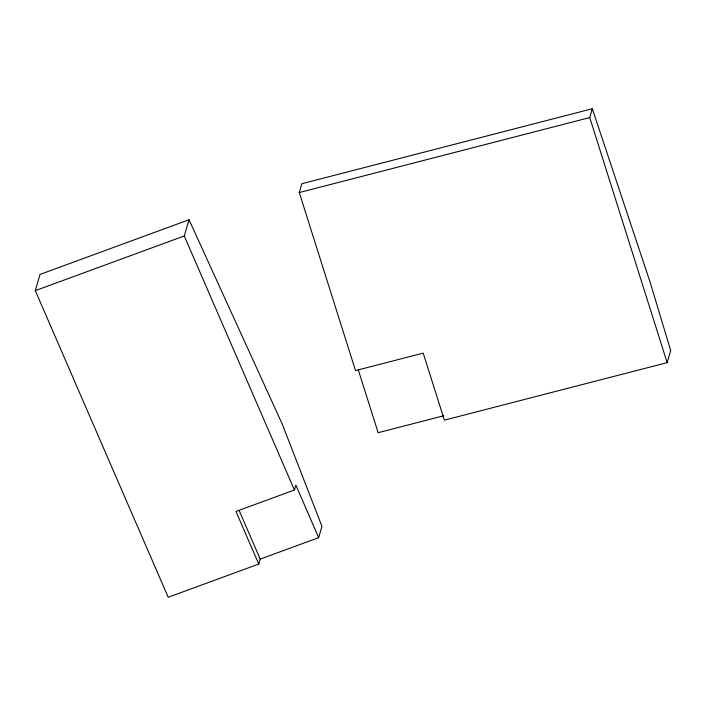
<?xml version="1.0" encoding="UTF-8"?>
<svg xmlns="http://www.w3.org/2000/svg" width="706" height="706" viewBox="0 0 706 706"><rect width="100%" height="100%" fill="white"/><g stroke="black" fill="none" stroke-linecap="round" stroke-linejoin="round"><path stroke-width="1.06" d="M35.3 290.643L40.048 274.413L189.031 219.734L282.179 423.918L321.962 526.358L318.653 537.663L260.214 559.108L258.775 564.041L168.222 597.267L35.3 290.643L184.284 235.972L189.031 219.734M299.273 192.553L301.859 183.719L592.316 108.733L650.005 281.844L670.7 350.52L667.152 362.646L444.374 420.158L423.203 353.124L355.524 370.597L299.273 192.553L589.739 117.567L592.316 108.733M258.775 564.041L235.98 511.453L294.42 490.008L295.858 485.075L318.653 537.663M443.703 415.772L378.142 432.699L358.286 369.856M184.284 235.972L294.42 490.008M239.175 510.57L260.214 559.108M589.739 117.567L667.152 362.646"/></g></svg>
